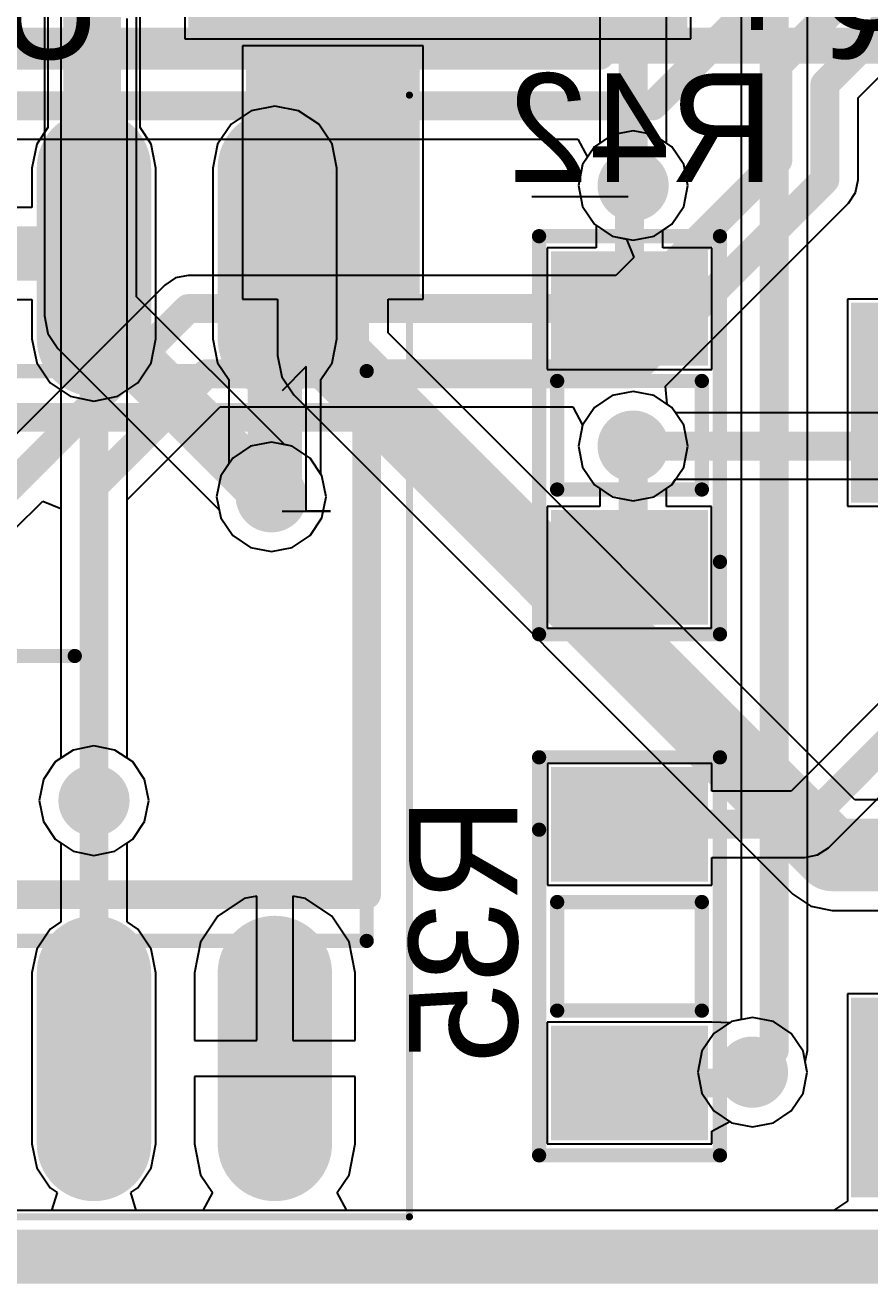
# Model space of a CAD drawing. Header units: millimetres. Extents: x 3.6 to 6.79, y 1.07 to 2.73.
# Drawn here: x 6.0869 to 6.3204, y 1.0655 to 1.4133 of the extents above; entities that cross this region are included whole.
import ezdxf

# ---------------------------------------------------------------- set-up
doc = ezdxf.new("R2010")
doc.units = ezdxf.units.MM
doc.header["$MEASUREMENT"] = 0
for name, color, linetype in [('BottomLayer', 5, 'Continuous'), ('BottomOverlay', 54, 'Continuous'), ('BottomPaste', 16, 'Continuous'), ('BottomSolder', 6, 'Continuous'), ('KeepOutLayer', 6, 'Continuous'), ('Mechanical13', 56, 'Continuous'), ('Mechanical15', 56, 'Continuous'), ('MidLayer1', 16, 'Continuous'), ('MidLayer2', 76, 'Continuous'), ('MultiLayer', 9, 'Continuous'), ('PadHoleLayer', 156, 'Continuous'), ('TopLayer', 1, 'Continuous'), ('TopOverlay', 2, 'Continuous'), ('TopPaste', 8, 'Continuous'), ('TopSolder', 216, 'Continuous'), ('ViaHoleLayer', 16, 'Continuous')]:
    doc.layers.add(name, color=color, linetype=linetype)

# ---------------------------------------------------------------- blocks, each defined once
blk = doc.blocks.new('SO8_B_13')
at = {"layer": 'BottomLayer', "const_width": 0.02362}
for points in [[(-0.0876, 0.075), (-0.13484, 0.075)], [(0.13484, 0.075), (0.0876, 0.075)], [(-0.0876, 0.025), (-0.13484, 0.025)], [(0.13484, 0.025), (0.0876, 0.025)], [(-0.0876, -0.025), (-0.13484, -0.025)], [(0.13484, -0.025), (0.0876, -0.025)], [(-0.0876, -0.075), (-0.13484, -0.075)], [(0.13484, -0.075), (0.0876, -0.075)]]:
    blk.add_lwpolyline(points, dxfattribs=at)
at = {"layer": 'BottomLayer', "const_width": 0.01181}
for points in [[(-0.14075, 0.075, 1), (-0.12894, 0.075, 1)], [(-0.0935, 0.075, 1), (-0.08169, 0.075, 1)], [(0.08169, 0.075, 1), (0.0935, 0.075, 1)], [(0.12894, 0.075, 1), (0.14075, 0.075, 1)], [(-0.14075, 0.025, 1), (-0.12894, 0.025, 1)], [(-0.0935, 0.025, 1), (-0.08169, 0.025, 1)], [(0.08169, 0.025, 1), (0.0935, 0.025, 1)], [(0.12894, 0.025, 1), (0.14075, 0.025, 1)], [(-0.14075, -0.025, 1), (-0.12894, -0.025, 1)], [(-0.0935, -0.025, 1), (-0.08169, -0.025, 1)], [(0.08169, -0.025, 1), (0.0935, -0.025, 1)], [(0.12894, -0.025, 1), (0.14075, -0.025, 1)], [(-0.14075, -0.075, 1), (-0.12894, -0.075, 1)], [(-0.0935, -0.075, 1), (-0.08169, -0.075, 1)], [(0.08169, -0.075, 1), (0.0935, -0.075, 1)], [(0.12894, -0.075, 1), (0.14075, -0.075, 1)]]:
    blk.add_lwpolyline(points, format="xyb", close=True, dxfattribs=at)
at = {"layer": 'BottomOverlay', "const_width": 0.00787}
for points in [[(-0.06594, -0.10039), (-0.06594, 0.10039)], [(0.06594, 0.10039), (-0.06594, 0.10039)], [(0.06594, -0.10039), (0.06594, 0.10039)], [(0.06594, -0.10039), (-0.06594, -0.10039)]]:
    blk.add_lwpolyline(points, dxfattribs=at)
at = {"layer": 'BottomOverlay'}
for points, const_width in [([(-0.06791, 0.10039, 1), (-0.06398, 0.10039, 1)], 0.00394), ([(-0.06791, 0.10039, 1), (-0.06398, 0.10039, 1)], 0.00394), ([(0.06398, 0.10039, 1), (0.06791, 0.10039, 1)], 0.00394), ([(0.06398, 0.10039, 1), (0.06791, 0.10039, 1)], 0.00394), ([(-0.01476, -0.06102, 1), (-0.03839, -0.06102, 1)], 0.02362), ([(-0.04429, -0.06102, 1), (-0.03248, -0.06102, 1)], 0.01181), ([(-0.02067, -0.06102, 1), (-0.00886, -0.06102, 1)], 0.01181), ([(-0.06791, -0.10039, 1), (-0.06398, -0.10039, 1)], 0.00394), ([(-0.06791, -0.10039, 1), (-0.06398, -0.10039, 1)], 0.00394), ([(0.06398, -0.10039, 1), (0.06791, -0.10039, 1)], 0.00394), ([(0.06398, -0.10039, 1), (0.06791, -0.10039, 1)], 0.00394), ([(-0.1063, -0.1124, 1), (-0.11614, -0.1124, 1)], 0.00984), ([(-0.1186, -0.1124, 1), (-0.11368, -0.1124, 1)], 0.00492), ([(-0.10876, -0.1124, 1), (-0.10384, -0.1124, 1)], 0.00492)]:
    blk.add_lwpolyline(points, format="xyb", close=True, dxfattribs=dict(at, const_width=const_width))
at = {"layer": 'BottomPaste', "const_width": 0.02362}
for points in [[(-0.0876, 0.075), (-0.13484, 0.075)], [(0.13484, 0.075), (0.0876, 0.075)], [(-0.0876, 0.025), (-0.13484, 0.025)], [(0.13484, 0.025), (0.0876, 0.025)], [(-0.0876, -0.025), (-0.13484, -0.025)], [(0.13484, -0.025), (0.0876, -0.025)], [(-0.0876, -0.075), (-0.13484, -0.075)], [(0.13484, -0.075), (0.0876, -0.075)]]:
    blk.add_lwpolyline(points, dxfattribs=at)
at = {"layer": 'BottomPaste', "const_width": 0.01181}
for points in [[(-0.14075, 0.075, 1), (-0.12894, 0.075, 1)], [(-0.0935, 0.075, 1), (-0.08169, 0.075, 1)], [(0.08169, 0.075, 1), (0.0935, 0.075, 1)], [(0.12894, 0.075, 1), (0.14075, 0.075, 1)], [(-0.14075, 0.025, 1), (-0.12894, 0.025, 1)], [(-0.0935, 0.025, 1), (-0.08169, 0.025, 1)], [(0.08169, 0.025, 1), (0.0935, 0.025, 1)], [(0.12894, 0.025, 1), (0.14075, 0.025, 1)], [(-0.14075, -0.025, 1), (-0.12894, -0.025, 1)], [(-0.0935, -0.025, 1), (-0.08169, -0.025, 1)], [(0.08169, -0.025, 1), (0.0935, -0.025, 1)], [(0.12894, -0.025, 1), (0.14075, -0.025, 1)], [(-0.14075, -0.075, 1), (-0.12894, -0.075, 1)], [(-0.0935, -0.075, 1), (-0.08169, -0.075, 1)], [(0.08169, -0.075, 1), (0.0935, -0.075, 1)], [(0.12894, -0.075, 1), (0.14075, -0.075, 1)]]:
    blk.add_lwpolyline(points, format="xyb", close=True, dxfattribs=at)
at = {"layer": 'BottomSolder', "const_width": 0.03162}
for points in [[(-0.0876, 0.075), (-0.13484, 0.075)], [(0.13484, 0.075), (0.0876, 0.075)], [(-0.0876, 0.025), (-0.13484, 0.025)], [(0.13484, 0.025), (0.0876, 0.025)], [(-0.0876, -0.025), (-0.13484, -0.025)], [(0.13484, -0.025), (0.0876, -0.025)], [(-0.0876, -0.075), (-0.13484, -0.075)], [(0.13484, -0.075), (0.0876, -0.075)]]:
    blk.add_lwpolyline(points, dxfattribs=at)
at = {"layer": 'BottomSolder', "const_width": 0.01581}
for points in [[(-0.14275, 0.075, 1), (-0.12694, 0.075, 1)], [(-0.0955, 0.075, 1), (-0.07969, 0.075, 1)], [(0.07969, 0.075, 1), (0.0955, 0.075, 1)], [(0.12694, 0.075, 1), (0.14275, 0.075, 1)], [(-0.14275, 0.025, 1), (-0.12694, 0.025, 1)], [(-0.0955, 0.025, 1), (-0.07969, 0.025, 1)], [(0.07969, 0.025, 1), (0.0955, 0.025, 1)], [(0.12694, 0.025, 1), (0.14275, 0.025, 1)], [(-0.14275, -0.025, 1), (-0.12694, -0.025, 1)], [(-0.0955, -0.025, 1), (-0.07969, -0.025, 1)], [(0.07969, -0.025, 1), (0.0955, -0.025, 1)], [(0.12694, -0.025, 1), (0.14275, -0.025, 1)], [(-0.14275, -0.075, 1), (-0.12694, -0.075, 1)], [(-0.0955, -0.075, 1), (-0.07969, -0.075, 1)], [(0.07969, -0.075, 1), (0.0955, -0.075, 1)], [(0.12694, -0.075, 1), (0.14275, -0.075, 1)]]:
    blk.add_lwpolyline(points, format="xyb", close=True, dxfattribs=at)
at = {"layer": 'Mechanical13', "const_width": 0.00394}
for points in [[(-0.07874, -0.10039), (-0.07874, 0.10039)], [(0.07874, 0.10039), (-0.07874, 0.10039)], [(0.07874, -0.10039), (0.07874, 0.10039)], [(0.07874, -0.10039), (-0.07874, -0.10039)]]:
    blk.add_lwpolyline(points, dxfattribs=at)
at = {"layer": 'Mechanical13'}
for points, const_width in [([(-0.07972, 0.10039, 1), (-0.07776, 0.10039, 1)], 0.00197), ([(-0.07972, 0.10039, 1), (-0.07776, 0.10039, 1)], 0.00197), ([(0.07776, 0.10039, 1), (0.07972, 0.10039, 1)], 0.00197), ([(0.07776, 0.10039, 1), (0.07972, 0.10039, 1)], 0.00197), ([(-0.02362, -0.06496, 1), (-0.06299, -0.06496, 1)], 0.00394), ([(-0.06398, -0.06496, 1), (-0.06201, -0.06496, 1)], 0.00197), ([(-0.02461, -0.06496, 1), (-0.02264, -0.06496, 1)], 0.00197), ([(-0.07972, -0.10039, 1), (-0.07776, -0.10039, 1)], 0.00197), ([(-0.07972, -0.10039, 1), (-0.07776, -0.10039, 1)], 0.00197), ([(0.07776, -0.10039, 1), (0.07972, -0.10039, 1)], 0.00197), ([(0.07776, -0.10039, 1), (0.07972, -0.10039, 1)], 0.00197)]:
    blk.add_lwpolyline(points, format="xyb", close=True, dxfattribs=dict(at, const_width=const_width))
at = {"layer": 'Mechanical15'}
for points, const_width in [([(-0.155, -0.1122), (-0.155, 0.1122)], 0.00197), ([(0.155, 0.1122), (-0.155, 0.1122)], 0.00197), ([(0.155, -0.1122), (0.155, 0.1122)], 0.00197), ([(0, -0.01969), (0, 0.01969)], 0.00394), ([(0.01969, 0), (-0.01969, 0)], 0.00394), ([(0.155, -0.1122), (-0.155, -0.1122)], 0.00197)]:
    blk.add_lwpolyline(points, dxfattribs=dict(at, const_width=const_width))
for points, const_width in [([(-0.15549, 0.1122, 1), (-0.15451, 0.1122, 1)], 0.000984), ([(-0.15549, 0.1122, 1), (-0.15451, 0.1122, 1)], 0.000984), ([(0.15451, 0.1122, 1), (0.15549, 0.1122, 1)], 0.000984), ([(0.15451, 0.1122, 1), (0.15549, 0.1122, 1)], 0.000984), ([(-0.00098, 0.01969, 1), (0.00098, 0.01969, 1)], 0.00197), ([(-0.02067, 0, 1), (-0.0187, 0, 1)], 0.00197), ([(0.0187, 0, 1), (0.02067, 0, 1)], 0.00197), ([(-0.00098, -0.01969, 1), (0.00098, -0.01969, 1)], 0.00197), ([(-0.15549, -0.1122, 1), (-0.15451, -0.1122, 1)], 0.000984), ([(-0.15549, -0.1122, 1), (-0.15451, -0.1122, 1)], 0.000984), ([(0.15451, -0.1122, 1), (0.15549, -0.1122, 1)], 0.000984), ([(0.15451, -0.1122, 1), (0.15549, -0.1122, 1)], 0.000984)]:
    blk.add_lwpolyline(points, format="xyb", close=True, dxfattribs=dict(at, const_width=const_width))
blk = doc.blocks.new('RES_SMD_0603_B_73')
at = {"layer": 'BottomLayer'}
for points in [[(-0.04681, -0.01772), (-0.02319, -0.01772), (-0.04681, 0.01772), (-0.02319, 0.01772)], [(0.02468, -0.01772), (0.0483, -0.01772), (0.02468, 0.01771), (0.0483, 0.01771)]]:
    blk.add_solid(points, dxfattribs=at)
at = {"layer": 'BottomOverlay', "const_width": 0.00394}
for points in [[(0.035, 0.025), (-0.055, 0.025)], [(-0.055, -0.025), (-0.055, 0.025)], [(0.055, 0.025), (0.035, 0.025)], [(0.055, -0.025), (0.055, 0.025)], [(0.015, 0.02), (-0.015, 0.02)], [(-0.015, -0.02), (-0.015, 0.02)], [(0.015, -0.02), (0.015, 0.02)], [(0.015, -0.02), (-0.015, -0.02)], [(0.055, -0.025), (-0.055, -0.025)]]:
    blk.add_lwpolyline(points, dxfattribs=at)
at = {"layer": 'BottomOverlay', "const_width": 0.00197}
for points in [[(-0.05599, 0.025, 1), (-0.05402, 0.025, 1)], [(-0.05599, 0.025, 1), (-0.05402, 0.025, 1)], [(0.03401, 0.025, 1), (0.03598, 0.025, 1)], [(0.03401, 0.025, 1), (0.03598, 0.025, 1)], [(0.05401, 0.025, 1), (0.05598, 0.025, 1)], [(0.05401, 0.025, 1), (0.05598, 0.025, 1)], [(-0.01599, 0.02, 1), (-0.01402, 0.02, 1)], [(-0.01599, 0.02, 1), (-0.01402, 0.02, 1)], [(0.01401, 0.02, 1), (0.01598, 0.02, 1)], [(0.01401, 0.02, 1), (0.01598, 0.02, 1)], [(-0.01599, -0.02, 1), (-0.01402, -0.02, 1)], [(-0.01599, -0.02, 1), (-0.01402, -0.02, 1)], [(0.01401, -0.02, 1), (0.01598, -0.02, 1)], [(0.01401, -0.02, 1), (0.01598, -0.02, 1)], [(-0.05599, -0.025, 1), (-0.05402, -0.025, 1)], [(-0.05599, -0.025, 1), (-0.05402, -0.025, 1)], [(0.05401, -0.025, 1), (0.05598, -0.025, 1)], [(0.05401, -0.025, 1), (0.05598, -0.025, 1)]]:
    blk.add_lwpolyline(points, format="xyb", close=True, dxfattribs=at)
at = {"layer": 'BottomPaste'}
for points in [[(-0.04681, -0.01772), (-0.02319, -0.01772), (-0.04681, 0.01772), (-0.02319, 0.01772)], [(0.02468, -0.01772), (0.0483, -0.01772), (0.02468, 0.01771), (0.0483, 0.01771)]]:
    blk.add_solid(points, dxfattribs=at)
at = {"layer": 'BottomSolder'}
for points in [[(-0.05081, -0.02172), (-0.01919, -0.02172), (-0.05081, 0.02172), (-0.01919, 0.02172)], [(0.02068, -0.02172), (0.0523, -0.02172), (0.02068, 0.02171), (0.0523, 0.02171)]]:
    blk.add_solid(points, dxfattribs=at)
blk = doc.blocks.new('RES_SMD_0603_B_74')
at = {"layer": 'BottomLayer'}
for points in [[(-0.04681, -0.01772), (-0.02319, -0.01772), (-0.04681, 0.01772), (-0.02319, 0.01772)], [(0.02468, -0.01772), (0.0483, -0.01772), (0.02468, 0.01771), (0.0483, 0.01771)]]:
    blk.add_solid(points, dxfattribs=at)
at = {"layer": 'BottomOverlay', "const_width": 0.00394}
for points in [[(-0.055, 0.025), (0.035, 0.025)], [(-0.055, 0.025), (-0.055, -0.025)], [(0.035, 0.025), (0.055, 0.025)], [(0.055, 0.025), (0.055, -0.025)], [(-0.015, 0.02), (0.015, 0.02)], [(-0.015, 0.02), (-0.015, -0.02)], [(0.015, 0.02), (0.015, -0.02)], [(-0.015, -0.02), (0.015, -0.02)], [(-0.055, -0.025), (0.055, -0.025)]]:
    blk.add_lwpolyline(points, dxfattribs=at)
at = {"layer": 'BottomOverlay', "const_width": 0.00197}
for points in [[(-0.05599, 0.025, 1), (-0.05402, 0.025, 1)], [(-0.05599, 0.025, 1), (-0.05402, 0.025, 1)], [(0.03401, 0.025, 1), (0.03598, 0.025, 1)], [(0.03401, 0.025, 1), (0.03598, 0.025, 1)], [(0.05401, 0.025, 1), (0.05598, 0.025, 1)], [(0.05401, 0.025, 1), (0.05598, 0.025, 1)], [(-0.01599, 0.02, 1), (-0.01402, 0.02, 1)], [(-0.01599, 0.02, 1), (-0.01402, 0.02, 1)], [(0.01401, 0.02, 1), (0.01598, 0.02, 1)], [(0.01401, 0.02, 1), (0.01598, 0.02, 1)], [(-0.01599, -0.02, 1), (-0.01402, -0.02, 1)], [(-0.01599, -0.02, 1), (-0.01402, -0.02, 1)], [(0.01401, -0.02, 1), (0.01598, -0.02, 1)], [(0.01401, -0.02, 1), (0.01598, -0.02, 1)], [(-0.05599, -0.025, 1), (-0.05402, -0.025, 1)], [(-0.05599, -0.025, 1), (-0.05402, -0.025, 1)], [(0.05401, -0.025, 1), (0.05598, -0.025, 1)], [(0.05401, -0.025, 1), (0.05598, -0.025, 1)]]:
    blk.add_lwpolyline(points, format="xyb", close=True, dxfattribs=at)
at = {"layer": 'BottomPaste'}
for points in [[(-0.04681, -0.01772), (-0.02319, -0.01772), (-0.04681, 0.01772), (-0.02319, 0.01772)], [(0.02468, -0.01772), (0.0483, -0.01772), (0.02468, 0.01771), (0.0483, 0.01771)]]:
    blk.add_solid(points, dxfattribs=at)
at = {"layer": 'BottomSolder'}
for points in [[(-0.05081, -0.02172), (-0.01919, -0.02172), (-0.05081, 0.02172), (-0.01919, 0.02172)], [(0.02068, -0.02172), (0.0523, -0.02172), (0.02068, 0.02171), (0.0523, 0.02171)]]:
    blk.add_solid(points, dxfattribs=at)
blk = doc.blocks.new('RES_SMD_2512_B_78')
at = {"layer": 'BottomLayer'}
for points in [[(-0.16141, 0.05996), (-0.16141, -0.06996), (-0.09054, 0.05996), (-0.09054, -0.06996)], [(0.09056, 0.05996), (0.09056, -0.06996), (0.16142, 0.05996), (0.16142, -0.06996)]]:
    blk.add_solid(points, dxfattribs=at)
at = {"layer": 'BottomOverlay', "const_width": 0.00394}
for points in [[(0.12599, 0.05799), (-0.12598, 0.05799)], [(-0.12598, -0.06799), (-0.12598, 0.05799)], [(0.12599, -0.06799), (0.12599, 0.05799)], [(0.12599, -0.06799), (-0.12598, -0.06799)]]:
    blk.add_lwpolyline(points, dxfattribs=at)
at = {"layer": 'BottomOverlay', "const_width": 0.00197}
for points in [[(-0.12696, 0.05799, 1), (-0.12499, 0.05799, 1)], [(-0.12696, 0.05799, 1), (-0.12499, 0.05799, 1)], [(0.12501, 0.05799, 1), (0.12698, 0.05799, 1)], [(0.12501, 0.05799, 1), (0.12698, 0.05799, 1)], [(-0.12696, -0.06799, 1), (-0.12499, -0.06799, 1)], [(-0.12696, -0.06799, 1), (-0.12499, -0.06799, 1)], [(0.12501, -0.06799, 1), (0.12698, -0.06799, 1)], [(0.12501, -0.06799, 1), (0.12698, -0.06799, 1)]]:
    blk.add_lwpolyline(points, format="xyb", close=True, dxfattribs=at)
at = {"layer": 'BottomPaste'}
for points in [[(-0.16141, 0.05996), (-0.16141, -0.06996), (-0.09054, 0.05996), (-0.09054, -0.06996)], [(0.09056, 0.05996), (0.09056, -0.06996), (0.16142, 0.05996), (0.16142, -0.06996)]]:
    blk.add_solid(points, dxfattribs=at)
at = {"layer": 'BottomSolder'}
for points in [[(-0.16541, 0.06396), (-0.16541, -0.07396), (-0.08654, 0.06396), (-0.08654, -0.07396)], [(0.08656, 0.06396), (0.08656, -0.07396), (0.16542, 0.06396), (0.16542, -0.07396)]]:
    blk.add_solid(points, dxfattribs=at)
blk = doc.blocks.new('PCBC_________1_137')
at = {"layer": 'PadHoleLayer'}
blk.add_lwpolyline([(0, 0), (0, 0, -1), (0, 0), (0, 0, -1)], format="xyb", close=True, dxfattribs=at)
at = {"layer": 'TopLayer'}
blk.add_solid([(-0.02, -0.03), (0.02, -0.03), (-0.02, 0.03), (0.02, 0.03)], dxfattribs=at)
at = {"layer": 'TopPaste'}
blk.add_solid([(-0.02, -0.03), (0.02, -0.03), (-0.02, 0.03), (0.02, 0.03)], dxfattribs=at)
at = {"layer": 'TopSolder'}
blk.add_solid([(-0.024, -0.034), (0.024, -0.034), (-0.024, 0.034), (0.024, 0.034)], dxfattribs=at)
blk = doc.blocks.new('SOT23B_B_162')
at = {"layer": 'BottomLayer'}
for points in [[(-0.05413, 0.02559), (-0.02067, 0.02559), (-0.05413, 0.07283), (-0.02067, 0.07283)], [(0.02027, 0.02538), (0.05373, 0.02538), (0.02027, 0.07262), (0.05373, 0.07262)], [(-0.01673, -0.07283), (0.01673, -0.07283), (-0.01673, -0.02559), (0.01673, -0.02559)]]:
    blk.add_solid(points, dxfattribs=at)
at = {"layer": 'BottomOverlay'}
for points, const_width in [([(0.04, 0.01, 1), (0.03016, 0.01, 1)], 0.00984), ([(0.0277, 0.01, 1), (0.03262, 0.01, 1)], 0.00492), ([(0.03754, 0.01, 1), (0.04246, 0.01, 1)], 0.00492)]:
    blk.add_lwpolyline(points, format="xyb", close=True, dxfattribs=dict(at, const_width=const_width))
at = {"layer": 'BottomPaste'}
for points in [[(-0.05413, 0.02559), (-0.02067, 0.02559), (-0.05413, 0.07283), (-0.02067, 0.07283)], [(0.02027, 0.02538), (0.05373, 0.02538), (0.02027, 0.07262), (0.05373, 0.07262)], [(-0.01673, -0.07283), (0.01673, -0.07283), (-0.01673, -0.02559), (0.01673, -0.02559)]]:
    blk.add_solid(points, dxfattribs=at)
at = {"layer": 'BottomSolder'}
for points in [[(-0.05813, 0.02159), (-0.01667, 0.02159), (-0.05813, 0.07684), (-0.01667, 0.07684)], [(0.01627, 0.02138), (0.05773, 0.02138), (0.01627, 0.07662), (0.05773, 0.07662)], [(-0.02073, -0.07684), (0.02073, -0.07684), (-0.02073, -0.02159), (0.02073, -0.02159)]]:
    blk.add_solid(points, dxfattribs=at)
blk = doc.blocks.new('SOT23B_B_163')
at = {"layer": 'BottomLayer'}
for points in [[(-0.05413, 0.02559), (-0.02067, 0.02559), (-0.05413, 0.07283), (-0.02067, 0.07283)], [(0.02027, 0.02538), (0.05373, 0.02538), (0.02027, 0.07262), (0.05373, 0.07262)], [(-0.01673, -0.07283), (0.01673, -0.07283), (-0.01673, -0.02559), (0.01673, -0.02559)]]:
    blk.add_solid(points, dxfattribs=at)
at = {"layer": 'BottomOverlay'}
for points, const_width in [([(0.04, 0.01, 1), (0.03016, 0.01, 1)], 0.00984), ([(0.0277, 0.01, 1), (0.03262, 0.01, 1)], 0.00492), ([(0.03754, 0.01, 1), (0.04246, 0.01, 1)], 0.00492)]:
    blk.add_lwpolyline(points, format="xyb", close=True, dxfattribs=dict(at, const_width=const_width))
at = {"layer": 'BottomPaste'}
for points in [[(-0.05413, 0.02559), (-0.02067, 0.02559), (-0.05413, 0.07283), (-0.02067, 0.07283)], [(0.02027, 0.02538), (0.05373, 0.02538), (0.02027, 0.07262), (0.05373, 0.07262)], [(-0.01673, -0.07283), (0.01673, -0.07283), (-0.01673, -0.02559), (0.01673, -0.02559)]]:
    blk.add_solid(points, dxfattribs=at)
at = {"layer": 'BottomSolder'}
for points in [[(-0.05813, 0.02159), (-0.01667, 0.02159), (-0.05813, 0.07684), (-0.01667, 0.07684)], [(0.01627, 0.02138), (0.05773, 0.02138), (0.01627, 0.07662), (0.05773, 0.07662)], [(-0.02073, -0.07684), (0.02073, -0.07684), (-0.02073, -0.02159), (0.02073, -0.02159)]]:
    blk.add_solid(points, dxfattribs=at)

msp = doc.modelspace()

# ---------------------------------------------------------------- linework, layer by layer
at = {"layer": 'BottomLayer'}
for p, q in [((6.27096, 1.40958), (6.27096, 1.48153)), ((6.13104, 1.42648), (6.13104, 1.40958)), ((6.09322, 1.42596), (6.09322, 1.38503)), ((6.11871, 1.38503), (6.11871, 1.42068)), ((6.13104, 1.40958), (6.27096, 1.40958)), ((6.1494, 1.38968), (6.14384, 1.38596)), ((6.15596, 1.39098), (6.1494, 1.38968)), ((6.16252, 1.38968), (6.15596, 1.39098)), ((6.16808, 1.38596), (6.16252, 1.38968)), ((6.09322, 1.38503), (6.09013, 1.3804)), ((6.1218, 1.3804), (6.11871, 1.38503)), ((6.14384, 1.38596), (6.14013, 1.3804)), ((6.1718, 1.3804), (6.16808, 1.38596)), ((6.24921, 1.38298), (6.2443, 1.3797)), ((6.255, 1.38413), (6.24921, 1.38298)), ((6.26079, 1.38298), (6.255, 1.38413)), ((6.2657, 1.3797), (6.26079, 1.38298)), ((6.09013, 1.3804), (6.08882, 1.37384)), ((6.1231, 1.37384), (6.1218, 1.3804)), ((6.14013, 1.3804), (6.13882, 1.37384)), ((6.1731, 1.37384), (6.1718, 1.3804)), ((6.2443, 1.3797), (6.24102, 1.37479)), ((6.26898, 1.37479), (6.2657, 1.3797)), ((6.24102, 1.37479), (6.23987, 1.369)), ((6.27013, 1.369), (6.26898, 1.37479)), ((6.08882, 1.37384), (6.08882, 1.36297)), ((6.1231, 1.3266), (6.1231, 1.37384)), ((6.13882, 1.37384), (6.13882, 1.3266)), ((6.1731, 1.3266), (6.1731, 1.37384)), ((6.23987, 1.369), (6.24102, 1.36321)), ((6.26898, 1.36321), (6.27013, 1.369)), ((6.08882, 1.36297), (6.0731, 1.36297)), ((6.24102, 1.36321), (6.2443, 1.3583)), ((6.2657, 1.3583), (6.26898, 1.36321)), ((6.2443, 1.3583), (6.24482, 1.35795)), ((6.24482, 1.35795), (6.24482, 1.35181)), ((6.26318, 1.35661), (6.2657, 1.3583)), ((6.26318, 1.35181), (6.26318, 1.35661)), ((6.24482, 1.35181), (6.23128, 1.35181)), ((6.23128, 1.35181), (6.23128, 1.31819)), ((6.27672, 1.35181), (6.26318, 1.35181)), ((6.27672, 1.31819), (6.27672, 1.35181)), ((6.0731, 1.33748), (6.08882, 1.33748)), ((6.08882, 1.33748), (6.08882, 1.3266)), ((6.35525, 1.33762), (6.31427, 1.33762)), ((6.31427, 1.33762), (6.31427, 1.28038)), ((6.08882, 1.3266), (6.09013, 1.32004)), ((6.1218, 1.32004), (6.1231, 1.3266)), ((6.13882, 1.3266), (6.14013, 1.32004)), ((6.1718, 1.32004), (6.1731, 1.3266)), ((6.09013, 1.32004), (6.09384, 1.31448)), ((6.11808, 1.31448), (6.1218, 1.32004)), ((6.14013, 1.32004), (6.14322, 1.31541)), ((6.16871, 1.31541), (6.1718, 1.32004)), ((6.14322, 1.31541), (6.14322, 1.29208)), ((6.16871, 1.2892), (6.16871, 1.31541)), ((6.23128, 1.31819), (6.27672, 1.31819)), ((6.09384, 1.31448), (6.0994, 1.31076)), ((6.11252, 1.31076), (6.11808, 1.31448)), ((6.255, 1.31213), (6.24921, 1.31098)), ((6.26079, 1.31098), (6.255, 1.31213)), ((6.0994, 1.31076), (6.10596, 1.30946)), ((6.10596, 1.30946), (6.11252, 1.31076)), ((6.24921, 1.31098), (6.2443, 1.3077)), ((6.2657, 1.3077), (6.26079, 1.31098)), ((6.2443, 1.3077), (6.24102, 1.30279)), ((6.26898, 1.30279), (6.2657, 1.3077)), ((6.24102, 1.30279), (6.23987, 1.297)), ((6.27013, 1.297), (6.26898, 1.30279)), ((6.23987, 1.297), (6.24102, 1.29121)), ((6.26898, 1.29121), (6.27013, 1.297)), ((6.14322, 1.29208), (6.14102, 1.28879)), ((6.24102, 1.29121), (6.2443, 1.2863)), ((6.2657, 1.2863), (6.26898, 1.29121)), ((6.14102, 1.28879), (6.13987, 1.283)), ((6.16898, 1.28879), (6.16871, 1.2892)), ((6.17013, 1.283), (6.16898, 1.28879)), ((6.2443, 1.2863), (6.24582, 1.28528)), ((6.24582, 1.28528), (6.24582, 1.28032)), ((6.26418, 1.28528), (6.2657, 1.2863)), ((6.26418, 1.28032), (6.26418, 1.28528)), ((6.13987, 1.283), (6.14102, 1.27721)), ((6.16898, 1.27721), (6.17013, 1.283)), ((6.24582, 1.28032), (6.23128, 1.28032)), ((6.23128, 1.28032), (6.23128, 1.2467)), ((6.27671, 1.28032), (6.26418, 1.28032)), ((6.27671, 1.2467), (6.27671, 1.28032)), ((6.31427, 1.28038), (6.32682, 1.28038)), ((6.14102, 1.27721), (6.1443, 1.2723)), ((6.1657, 1.2723), (6.16898, 1.27721)), ((6.1443, 1.2723), (6.14921, 1.26902)), ((6.16079, 1.26902), (6.1657, 1.2723)), ((6.14921, 1.26902), (6.155, 1.26787)), ((6.155, 1.26787), (6.16079, 1.26902)), ((6.23128, 1.2467), (6.27671, 1.2467)), ((6.32682, 1.2298), (6.29869, 1.20166)), ((6.30898, 1.186), (6.34249, 1.21951)), ((6.10596, 1.21417), (6.10017, 1.21302)), ((6.11175, 1.21302), (6.10596, 1.21417)), ((6.10017, 1.21302), (6.09526, 1.20974)), ((6.11666, 1.20974), (6.11175, 1.21302)), ((6.09526, 1.20974), (6.09198, 1.20483)), ((6.11994, 1.20483), (6.11666, 1.20974)), ((6.27672, 1.2093), (6.23129, 1.2093)), ((6.23129, 1.2093), (6.23129, 1.17568)), ((6.27672, 1.20166), (6.27672, 1.2093)), ((6.09198, 1.20483), (6.09083, 1.19904)), ((6.12109, 1.19904), (6.11994, 1.20483)), ((6.29869, 1.20166), (6.27672, 1.20166)), ((6.09083, 1.19904), (6.09198, 1.19325)), ((6.11994, 1.19325), (6.12109, 1.19904)), ((6.09198, 1.19325), (6.09526, 1.18834)), ((6.11666, 1.18834), (6.11994, 1.19325)), ((6.09526, 1.18834), (6.09678, 1.18732)), ((6.09678, 1.18732), (6.09678, 1.16549)), ((6.11514, 1.18732), (6.11666, 1.18834)), ((6.11514, 1.16549), (6.11514, 1.18732)), ((6.27672, 1.17568), (6.27672, 1.18331)), ((6.27672, 1.18331), (6.30249, 1.18331)), ((6.30249, 1.18331), (6.306, 1.18401)), ((6.306, 1.18401), (6.30898, 1.186)), ((6.23129, 1.17568), (6.27672, 1.17568)), ((6.15096, 1.17265), (6.14745, 1.17195)), ((6.15096, 1.13278), (6.15096, 1.17265)), ((6.16447, 1.17195), (6.16096, 1.17265)), ((6.16096, 1.17265), (6.16096, 1.13278)), ((6.14745, 1.17195), (6.14024, 1.16713)), ((6.17169, 1.16713), (6.16447, 1.17195)), ((6.09678, 1.16549), (6.09384, 1.16352)), ((6.11808, 1.16352), (6.11514, 1.16549)), ((6.14024, 1.16713), (6.13542, 1.15991)), ((6.17651, 1.15991), (6.17169, 1.16713)), ((6.09384, 1.16352), (6.09013, 1.15796)), ((6.1218, 1.15796), (6.11808, 1.16352)), ((6.13542, 1.15991), (6.13372, 1.1514)), ((6.1782, 1.1514), (6.17651, 1.15991)), ((6.09013, 1.15796), (6.08882, 1.1514)), ((6.1231, 1.1514), (6.1218, 1.15796)), ((6.08882, 1.1514), (6.08882, 1.10416)), ((6.1231, 1.10416), (6.1231, 1.1514)), ((6.13372, 1.1514), (6.13372, 1.13278)), ((6.1782, 1.13278), (6.1782, 1.1514)), ((6.32682, 1.14562), (6.31427, 1.14562)), ((6.31427, 1.14562), (6.31427, 1.09075)), ((6.27672, 1.13781), (6.23128, 1.13781)), ((6.23128, 1.13781), (6.23128, 1.10419)), ((6.28172, 1.13765), (6.27672, 1.13781)), ((6.27672, 1.13781), (6.27672, 1.13781)), ((6.27672, 1.13781), (6.27672, 1.13781)), ((6.28221, 1.13798), (6.28172, 1.13765)), ((6.288, 1.13913), (6.28221, 1.13798)), ((6.29379, 1.13798), (6.288, 1.13913)), ((6.2987, 1.1347), (6.29379, 1.13798)), ((6.30198, 1.12979), (6.2987, 1.1347)), ((6.13372, 1.13278), (6.15096, 1.13278)), ((6.16096, 1.13278), (6.1782, 1.13278)), ((6.30313, 1.124), (6.30198, 1.12979)), ((6.30198, 1.11821), (6.30313, 1.124)), ((6.15596, 1.12278), (6.13372, 1.12278)), ((6.13372, 1.12278), (6.13372, 1.10416)), ((6.1782, 1.12278), (6.15596, 1.12278)), ((6.1782, 1.10416), (6.1782, 1.12278)), ((6.2987, 1.1133), (6.30198, 1.11821)), ((6.29379, 1.11002), (6.2987, 1.1133)), ((6.27672, 1.10769), (6.28172, 1.11035)), ((6.28172, 1.11035), (6.28221, 1.11002)), ((6.28221, 1.11002), (6.288, 1.10887)), ((6.288, 1.10887), (6.29379, 1.11002)), ((6.27672, 1.10419), (6.27672, 1.10769)), ((6.08882, 1.10416), (6.09013, 1.0976)), ((6.1218, 1.0976), (6.1231, 1.10416)), ((6.13372, 1.10416), (6.13542, 1.09565)), ((6.17651, 1.09565), (6.1782, 1.10416)), ((6.23128, 1.10419), (6.27672, 1.10419)), ((6.09013, 1.0976), (6.09384, 1.09204)), ((6.11808, 1.09204), (6.1218, 1.0976)), ((6.13542, 1.09565), (6.13869, 1.09074)), ((6.17323, 1.09074), (6.17651, 1.09565)), ((6.09384, 1.09204), (6.09578, 1.09074)), ((6.09578, 1.09074), (6.09426, 1.08574)), ((6.11615, 1.09074), (6.11808, 1.09204)), ((6.11766, 1.08574), (6.11615, 1.09074)), ((6.13869, 1.09074), (6.13602, 1.08574)), ((6.1759, 1.08574), (6.17323, 1.09074)), ((6.31427, 1.09075), (6.31427, 1.08838)), ((6.09426, 1.08574), (6.06766, 1.08574)), ((6.13602, 1.08574), (6.11766, 1.08574)), ((6.31036, 1.08574), (6.1759, 1.08574)), ((6.31427, 1.08838), (6.31036, 1.08574))]:
    msp.add_line(p, q, dxfattribs=at)
for points, const_width in [([(6.10596, 1.35022), (6.10596, 1.42596)], 0.015), ([(6.254, 1.368), (6.255, 1.369)], 0.008), ([(6.254, 1.335), (6.254, 1.368)], 0.008), ([(6.05596, 1.35022), (6.10596, 1.35022)], 0.015), ([(6.15596, 1.28396), (6.15596, 1.35022)], 0.015), ([(6.255, 1.26452), (6.255, 1.297)], 0.008), ([(6.155, 1.283), (6.15596, 1.28396)], 0.015), ([(6.254, 1.26351), (6.255, 1.26452)], 0.008), ([(6.30249, 1.19249), (6.336, 1.226)], 0.008), ([(6.10596, 1.12778), (6.10596, 1.19904)], 0.008), ([(6.254, 1.19249), (6.30249, 1.19249)], 0.008), ([(6.285, 1.121), (6.288, 1.124)], 0.008), ([(6.254, 1.121), (6.285, 1.121)], 0.008)]:
    msp.add_lwpolyline(points, dxfattribs=dict(at, const_width=const_width))
for points, const_width in [([(6.25008, 1.369, 1), (6.25992, 1.369, 1)], 0.00984), ([(6.252, 1.368, 1), (6.256, 1.368, 1)], 0.004), ([(6.252, 1.368, 1), (6.256, 1.368, 1)], 0.004), ([(6.253, 1.369, 1), (6.257, 1.369, 1)], 0.004), ([(6.10221, 1.35022, 1), (6.10971, 1.35022, 1)], 0.0075), ([(6.10221, 1.35022, 1), (6.10971, 1.35022, 1)], 0.0075), ([(6.15221, 1.35022, 1), (6.15971, 1.35022, 1)], 0.0075), ([(6.252, 1.335, 1), (6.256, 1.335, 1)], 0.004), ([(6.25008, 1.297, 1), (6.25992, 1.297, 1)], 0.00984), ([(6.253, 1.297, 1), (6.257, 1.297, 1)], 0.004), ([(6.15008, 1.283, 1), (6.15992, 1.283, 1)], 0.00984), ([(6.15125, 1.283, 1), (6.15875, 1.283, 1)], 0.0075), ([(6.15221, 1.28396, 1), (6.15971, 1.28396, 1)], 0.0075), ([(6.15221, 1.28396, 1), (6.15971, 1.28396, 1)], 0.0075), ([(6.252, 1.26351, 1), (6.256, 1.26351, 1)], 0.004), ([(6.253, 1.26452, 1), (6.257, 1.26452, 1)], 0.004), ([(6.253, 1.26452, 1), (6.257, 1.26452, 1)], 0.004), ([(6.10104, 1.19904, 1), (6.11088, 1.19904, 1)], 0.00984), ([(6.10396, 1.19904, 1), (6.10796, 1.19904, 1)], 0.004), ([(6.252, 1.19249, 1), (6.256, 1.19249, 1)], 0.004), ([(6.30049, 1.19249, 1), (6.30449, 1.19249, 1)], 0.004), ([(6.30049, 1.19249, 1), (6.30449, 1.19249, 1)], 0.004), ([(6.10396, 1.12778, 1), (6.10796, 1.12778, 1)], 0.004), ([(6.28308, 1.124, 1), (6.29292, 1.124, 1)], 0.00984), ([(6.286, 1.124, 1), (6.29, 1.124, 1)], 0.004), ([(6.252, 1.121, 1), (6.256, 1.121, 1)], 0.004), ([(6.283, 1.121, 1), (6.287, 1.121, 1)], 0.004), ([(6.283, 1.121, 1), (6.287, 1.121, 1)], 0.004)]:
    msp.add_lwpolyline(points, format="xyb", close=True, dxfattribs=dict(at, const_width=const_width))
at = {"layer": 'KeepOutLayer', "const_width": 0.015}
msp.add_lwpolyline([(3.622, 1.073), (6.77161, 1.073)], dxfattribs=at)
at = {"layer": 'MidLayer1'}
for p, q in [((6.26418, 1.38072), (6.26418, 1.555)), ((6.24582, 1.54648), (6.24582, 1.38072)), ((6.28482, 1.50928), (6.28482, 1.1385)), ((6.30318, 1.13), (6.30318, 1.50928)), ((6.09678, 1.41896), (6.09678, 1.21076)), ((6.11514, 1.21076), (6.11514, 1.41516)), ((6.2443, 1.3797), (6.24102, 1.37479)), ((6.24582, 1.38072), (6.2443, 1.3797)), ((6.2657, 1.3797), (6.26418, 1.38072)), ((6.26898, 1.37479), (6.2657, 1.3797)), ((6.24102, 1.37479), (6.23987, 1.369)), ((6.27013, 1.369), (6.26898, 1.37479)), ((6.23987, 1.369), (6.24102, 1.36321)), ((6.26898, 1.36321), (6.27013, 1.369)), ((6.24102, 1.36321), (6.2443, 1.3583)), ((6.2657, 1.3583), (6.26898, 1.36321)), ((6.2443, 1.3583), (6.24921, 1.35502)), ((6.26079, 1.35502), (6.2657, 1.3583)), ((6.24921, 1.35502), (6.255, 1.35387)), ((6.255, 1.35387), (6.26079, 1.35502)), ((6.255, 1.31213), (6.24921, 1.31098)), ((6.26079, 1.31098), (6.255, 1.31213)), ((6.24921, 1.31098), (6.2443, 1.3077)), ((6.2657, 1.3077), (6.26079, 1.31098)), ((6.2443, 1.3077), (6.24102, 1.30279)), ((6.26898, 1.30279), (6.2657, 1.3077)), ((6.24102, 1.30279), (6.23987, 1.297)), ((6.27013, 1.297), (6.26898, 1.30279)), ((6.155, 1.29813), (6.14921, 1.29698)), ((6.16079, 1.29698), (6.155, 1.29813)), ((6.14921, 1.29698), (6.1443, 1.2937)), ((6.1657, 1.2937), (6.16079, 1.29698)), ((6.23987, 1.297), (6.24102, 1.29121)), ((6.26898, 1.29121), (6.27013, 1.297)), ((6.1443, 1.2937), (6.14102, 1.28879)), ((6.16898, 1.28879), (6.1657, 1.2937)), ((6.24102, 1.29121), (6.2443, 1.2863)), ((6.2657, 1.2863), (6.26898, 1.29121)), ((6.14102, 1.28879), (6.13987, 1.283)), ((6.17013, 1.283), (6.16898, 1.28879)), ((6.2443, 1.2863), (6.24921, 1.28302)), ((6.26079, 1.28302), (6.2657, 1.2863)), ((6.13987, 1.283), (6.14102, 1.27721)), ((6.16898, 1.27721), (6.17013, 1.283)), ((6.24921, 1.28302), (6.255, 1.28187)), ((6.255, 1.28187), (6.26079, 1.28302)), ((6.14102, 1.27721), (6.1443, 1.2723)), ((6.1657, 1.2723), (6.16898, 1.27721)), ((6.1443, 1.2723), (6.14921, 1.26902)), ((6.16079, 1.26902), (6.1657, 1.2723)), ((6.14921, 1.26902), (6.155, 1.26787)), ((6.155, 1.26787), (6.16079, 1.26902)), ((6.09678, 1.21076), (6.09526, 1.20974)), ((6.11666, 1.20974), (6.11514, 1.21076)), ((6.09526, 1.20974), (6.09198, 1.20483)), ((6.11994, 1.20483), (6.11666, 1.20974)), ((6.09198, 1.20483), (6.09083, 1.19904)), ((6.12109, 1.19904), (6.11994, 1.20483)), ((6.09083, 1.19904), (6.09198, 1.19325)), ((6.11994, 1.19325), (6.12109, 1.19904)), ((6.09198, 1.19325), (6.09526, 1.18834)), ((6.11666, 1.18834), (6.11994, 1.19325)), ((6.09526, 1.18834), (6.10017, 1.18506)), ((6.11175, 1.18506), (6.11666, 1.18834)), ((6.10017, 1.18506), (6.10596, 1.18391)), ((6.10596, 1.18391), (6.11175, 1.18506)), ((6.28221, 1.13798), (6.2773, 1.1347)), ((6.28482, 1.1385), (6.28221, 1.13798)), ((6.2773, 1.1347), (6.27402, 1.12979)), ((6.27402, 1.12979), (6.27287, 1.124)), ((6.30256, 1.12689), (6.30318, 1.13)), ((6.27287, 1.124), (6.27402, 1.11821)), ((6.30198, 1.11821), (6.30313, 1.124)), ((6.30313, 1.124), (6.30256, 1.12689)), ((6.27402, 1.11821), (6.2773, 1.1133)), ((6.2987, 1.1133), (6.30198, 1.11821)), ((6.2773, 1.1133), (6.28221, 1.11002)), ((6.29379, 1.11002), (6.2987, 1.1133)), ((6.28221, 1.11002), (6.288, 1.10887)), ((6.288, 1.10887), (6.29379, 1.11002)), ((6.75886, 1.08574), (3.63474, 1.08574))]:
    msp.add_line(p, q, dxfattribs=at)
at = {"layer": 'MidLayer1', "const_width": 0.008}
for points in [[(6.255, 1.369), (6.255, 1.555)], [(6.294, 1.13), (6.294, 1.521)], [(6.10596, 1.19904), (6.10596, 1.41896)], [(6.254, 1.296), (6.255, 1.297)], [(6.288, 1.124), (6.294, 1.13)]]:
    msp.add_lwpolyline(points, dxfattribs=at)
at = {"layer": 'MidLayer1'}
for points, const_width in [([(6.25008, 1.369, 1), (6.25992, 1.369, 1)], 0.00984), ([(6.253, 1.369, 1), (6.257, 1.369, 1)], 0.004), ([(6.25008, 1.297, 1), (6.25992, 1.297, 1)], 0.00984), ([(6.253, 1.297, 1), (6.257, 1.297, 1)], 0.004), ([(6.252, 1.296, 1), (6.256, 1.296, 1)], 0.004), ([(6.15008, 1.283, 1), (6.15992, 1.283, 1)], 0.00984), ([(6.10104, 1.19904, 1), (6.11088, 1.19904, 1)], 0.00984), ([(6.10396, 1.19904, 1), (6.10796, 1.19904, 1)], 0.004), ([(6.292, 1.13, 1), (6.296, 1.13, 1)], 0.004), ([(6.292, 1.13, 1), (6.296, 1.13, 1)], 0.004), ([(6.28308, 1.124, 1), (6.29292, 1.124, 1)], 0.00984), ([(6.286, 1.124, 1), (6.29, 1.124, 1)], 0.004)]:
    msp.add_lwpolyline(points, format="xyb", close=True, dxfattribs=dict(at, const_width=const_width))
at = {"layer": 'MidLayer2'}
for p, q in [((6.31718, 1.3932), (6.5048, 1.58082)), ((6.31718, 1.37062), (6.31718, 1.3932)), ((6.0388, 1.38182), (6.2397, 1.38182)), ((6.2397, 1.38182), (6.24238, 1.37682)), ((6.24102, 1.37479), (6.23987, 1.369)), ((6.24238, 1.37682), (6.24102, 1.37479)), ((6.31648, 1.3671), (6.31718, 1.37062)), ((6.23987, 1.369), (6.24102, 1.36321)), ((6.31449, 1.36413), (6.31648, 1.3671)), ((6.26391, 1.31355), (6.31449, 1.36413)), ((6.24102, 1.36321), (6.2443, 1.3583)), ((6.2443, 1.3583), (6.24921, 1.35502)), ((6.24921, 1.35502), (6.25318, 1.35423)), ((6.25318, 1.35423), (6.25514, 1.34941)), ((6.25515, 1.34913), (6.2502, 1.34418)), ((6.25514, 1.34941), (6.25515, 1.34913)), ((6.12849, 1.34348), (6.12551, 1.34149)), ((6.132, 1.34418), (6.12849, 1.34348)), ((6.2502, 1.34418), (6.132, 1.34418)), ((6.12551, 1.34149), (6.0723, 1.28828)), ((6.2644, 1.30857), (6.26391, 1.31355)), ((6.11514, 1.28216), (6.1408, 1.30782)), ((6.1408, 1.30782), (6.23837, 1.30782)), ((6.23837, 1.30782), (6.24104, 1.30282)), ((6.2657, 1.3077), (6.2644, 1.30857)), ((6.26898, 1.30279), (6.2657, 1.3077)), ((6.24102, 1.30279), (6.23987, 1.297)), ((6.24104, 1.30282), (6.24102, 1.30279)), ((6.27013, 1.297), (6.26898, 1.30279)), ((6.155, 1.29813), (6.14921, 1.29698)), ((6.16079, 1.29698), (6.155, 1.29813)), ((6.14921, 1.29698), (6.1443, 1.2937)), ((6.1657, 1.2937), (6.16079, 1.29698)), ((6.23987, 1.297), (6.24102, 1.29121)), ((6.26898, 1.29121), (6.27013, 1.297)), ((6.1443, 1.2937), (6.14102, 1.28879)), ((6.16898, 1.28879), (6.1657, 1.2937)), ((6.24102, 1.29121), (6.2443, 1.2863)), ((6.2657, 1.2863), (6.26898, 1.29121)), ((6.14102, 1.28879), (6.13987, 1.283)), ((6.17013, 1.283), (6.16898, 1.28879)), ((6.2443, 1.2863), (6.24921, 1.28302)), ((6.26079, 1.28302), (6.2657, 1.2863)), ((6.08402, 1.27404), (6.09178, 1.28181)), ((6.09178, 1.28181), (6.09678, 1.27974)), ((6.11514, 1.21076), (6.11514, 1.28216)), ((6.13987, 1.283), (6.14102, 1.27721)), ((6.16898, 1.27721), (6.17013, 1.283)), ((6.24921, 1.28302), (6.255, 1.28187)), ((6.255, 1.28187), (6.26079, 1.28302)), ((6.09678, 1.27974), (6.09678, 1.21076)), ((6.14102, 1.27721), (6.1443, 1.2723)), ((6.1657, 1.2723), (6.16898, 1.27721)), ((6.1443, 1.2723), (6.14921, 1.26902)), ((6.16079, 1.26902), (6.1657, 1.2723)), ((6.14921, 1.26902), (6.155, 1.26787)), ((6.155, 1.26787), (6.16079, 1.26902)), ((6.09678, 1.21076), (6.09526, 1.20974)), ((6.11666, 1.20974), (6.11514, 1.21076)), ((6.09526, 1.20974), (6.09198, 1.20483)), ((6.11994, 1.20483), (6.11666, 1.20974)), ((6.09198, 1.20483), (6.09083, 1.19904)), ((6.12109, 1.19904), (6.11994, 1.20483)), ((6.09083, 1.19904), (6.09198, 1.19325)), ((6.11994, 1.19325), (6.12109, 1.19904)), ((6.09198, 1.19325), (6.09526, 1.18834)), ((6.11666, 1.18834), (6.11994, 1.19325)), ((6.09526, 1.18834), (6.10017, 1.18506)), ((6.11175, 1.18506), (6.11666, 1.18834)), ((6.10017, 1.18506), (6.10596, 1.18391)), ((6.10596, 1.18391), (6.11175, 1.18506)), ((6.28221, 1.13798), (6.2773, 1.1347)), ((6.288, 1.13913), (6.28221, 1.13798)), ((6.29379, 1.13798), (6.288, 1.13913)), ((6.2987, 1.1347), (6.29379, 1.13798)), ((6.2773, 1.1347), (6.27402, 1.12979)), ((6.30198, 1.12979), (6.2987, 1.1347)), ((6.27402, 1.12979), (6.27287, 1.124)), ((6.30313, 1.124), (6.30198, 1.12979)), ((6.27287, 1.124), (6.27402, 1.11821)), ((6.30198, 1.11821), (6.30313, 1.124)), ((6.27402, 1.11821), (6.2773, 1.1133)), ((6.2987, 1.1133), (6.30198, 1.11821)), ((6.2773, 1.1133), (6.28221, 1.11002)), ((6.29379, 1.11002), (6.2987, 1.1133)), ((6.28221, 1.11002), (6.288, 1.10887)), ((6.288, 1.10887), (6.29379, 1.11002)), ((6.75886, 1.08574), (3.63474, 1.08574))]:
    msp.add_line(p, q, dxfattribs=at)
at = {"layer": 'MidLayer2', "const_width": 0.008}
for points in [[(6.26038, 1.391), (6.56738, 1.698)], [(6.295, 1.40238), (6.56162, 1.669)], [(6.308, 1.397), (6.501, 1.59)], [(6.24577, 1.405), (6.40869, 1.56792)], [(5.98, 1.405), (6.24577, 1.405)], [(6.295, 1.376), (6.295, 1.40238)], [(6.308, 1.37062), (6.308, 1.397)], [(6.035, 1.391), (6.26038, 1.391)], [(6.254, 1.335), (6.295, 1.376)], [(6.25438, 1.317), (6.308, 1.37062)], [(6.07484, 1.27784), (6.132, 1.335)], [(6.132, 1.335), (6.254, 1.335)], [(6.10596, 1.28596), (6.137, 1.317)], [(6.137, 1.317), (6.25438, 1.317)], [(6.10596, 1.19904), (6.10596, 1.28596)]]:
    msp.add_lwpolyline(points, dxfattribs=at)
at = {"layer": 'MidLayer2'}
for points, const_width in [([(6.24377, 1.405, 1), (6.24777, 1.405, 1)], 0.004), ([(6.24377, 1.405, 1), (6.24777, 1.405, 1)], 0.004), ([(6.293, 1.40238, 1), (6.297, 1.40238, 1)], 0.004), ([(6.293, 1.40238, 1), (6.297, 1.40238, 1)], 0.004), ([(6.306, 1.397, 1), (6.31, 1.397, 1)], 0.004), ([(6.306, 1.397, 1), (6.31, 1.397, 1)], 0.004), ([(6.25838, 1.391, 1), (6.26238, 1.391, 1)], 0.004), ([(6.25838, 1.391, 1), (6.26238, 1.391, 1)], 0.004), ([(6.25008, 1.369, 1), (6.25992, 1.369, 1)], 0.00984), ([(6.293, 1.376, 1), (6.297, 1.376, 1)], 0.004), ([(6.293, 1.376, 1), (6.297, 1.376, 1)], 0.004), ([(6.306, 1.37062, 1), (6.31, 1.37062, 1)], 0.004), ([(6.306, 1.37062, 1), (6.31, 1.37062, 1)], 0.004), ([(6.13, 1.335, 1), (6.134, 1.335, 1)], 0.004), ([(6.13, 1.335, 1), (6.134, 1.335, 1)], 0.004), ([(6.252, 1.335, 1), (6.256, 1.335, 1)], 0.004), ([(6.252, 1.335, 1), (6.256, 1.335, 1)], 0.004), ([(6.135, 1.317, 1), (6.139, 1.317, 1)], 0.004), ([(6.135, 1.317, 1), (6.139, 1.317, 1)], 0.004), ([(6.25238, 1.317, 1), (6.25638, 1.317, 1)], 0.004), ([(6.25238, 1.317, 1), (6.25638, 1.317, 1)], 0.004), ([(6.25008, 1.297, 1), (6.25992, 1.297, 1)], 0.00984), ([(6.15008, 1.283, 1), (6.15992, 1.283, 1)], 0.00984), ([(6.10396, 1.28596, 1), (6.10796, 1.28596, 1)], 0.004), ([(6.10396, 1.28596, 1), (6.10796, 1.28596, 1)], 0.004), ([(6.10104, 1.19904, 1), (6.11088, 1.19904, 1)], 0.00984), ([(6.10396, 1.19904, 1), (6.10796, 1.19904, 1)], 0.004), ([(6.28308, 1.124, 1), (6.29292, 1.124, 1)], 0.00984)]:
    msp.add_lwpolyline(points, format="xyb", close=True, dxfattribs=dict(at, const_width=const_width))
at = {"layer": 'MultiLayer', "const_width": 0.00984}
for points in [[(6.25008, 1.369, 1), (6.25992, 1.369, 1)], [(6.25008, 1.297, 1), (6.25992, 1.297, 1)], [(6.15008, 1.283, 1), (6.15992, 1.283, 1)], [(6.10104, 1.19904, 1), (6.11088, 1.19904, 1)], [(6.28308, 1.124, 1), (6.29292, 1.124, 1)]]:
    msp.add_lwpolyline(points, format="xyb", close=True, dxfattribs=at)
at = {"layer": 'TopLayer'}
for p, q in [((6.11774, 1.33828), (6.11774, 1.456)), ((6.09226, 1.45072), (6.09226, 1.333)), ((6.197, 1.40765), (6.147, 1.40765)), ((6.147, 1.40765), (6.147, 1.33765)), ((6.197, 1.33765), (6.197, 1.40765)), ((6.24921, 1.38298), (6.2443, 1.3797)), ((6.255, 1.38413), (6.24921, 1.38298)), ((6.26079, 1.38298), (6.255, 1.38413)), ((6.2657, 1.3797), (6.26079, 1.38298)), ((6.2443, 1.3797), (6.24102, 1.37479)), ((6.26898, 1.37479), (6.2657, 1.3797)), ((6.24102, 1.37479), (6.23987, 1.369)), ((6.27013, 1.369), (6.26898, 1.37479)), ((6.23987, 1.369), (6.24102, 1.36321)), ((6.26898, 1.36321), (6.27013, 1.369)), ((6.24102, 1.36321), (6.2443, 1.3583)), ((6.2657, 1.3583), (6.26898, 1.36321)), ((6.2443, 1.3583), (6.24921, 1.35502)), ((6.26079, 1.35502), (6.2657, 1.3583)), ((6.24921, 1.35502), (6.255, 1.35387)), ((6.255, 1.35387), (6.26079, 1.35502)), ((6.15861, 1.29742), (6.11774, 1.33828)), ((6.147, 1.33765), (6.15671, 1.33765)), ((6.15671, 1.33765), (6.15671, 1.322)), ((6.18729, 1.32833), (6.18729, 1.33765)), ((6.18729, 1.33765), (6.197, 1.33765)), ((6.09226, 1.333), (6.09323, 1.32812)), ((6.09323, 1.32812), (6.09599, 1.32399)), ((6.31633, 1.19929), (6.18729, 1.32833)), ((6.09599, 1.32399), (6.14058, 1.27939)), ((6.15671, 1.322), (6.15787, 1.31615)), ((6.15787, 1.31615), (6.16119, 1.31119)), ((6.255, 1.31213), (6.24921, 1.31098)), ((6.26079, 1.31098), (6.255, 1.31213)), ((6.16119, 1.31119), (6.29919, 1.17319)), ((6.24921, 1.31098), (6.2443, 1.3077)), ((6.2657, 1.3077), (6.26079, 1.31098)), ((6.2443, 1.3077), (6.24102, 1.30279)), ((6.26672, 1.30618), (6.2657, 1.3077)), ((6.36, 1.30618), (6.26672, 1.30618)), ((6.24102, 1.30279), (6.23987, 1.297)), ((6.16079, 1.29698), (6.15861, 1.29742)), ((6.1657, 1.2937), (6.16079, 1.29698)), ((6.23987, 1.297), (6.24102, 1.29121)), ((6.16898, 1.28879), (6.1657, 1.2937)), ((6.24102, 1.29121), (6.2443, 1.2863)), ((6.17013, 1.283), (6.16898, 1.28879)), ((6.2657, 1.2863), (6.26672, 1.28782)), ((6.26672, 1.28782), (6.3638, 1.28782)), ((6.2443, 1.2863), (6.24921, 1.28302)), ((6.26079, 1.28302), (6.2657, 1.2863)), ((6.16898, 1.27721), (6.17013, 1.283)), ((6.24921, 1.28302), (6.255, 1.28187)), ((6.255, 1.28187), (6.26079, 1.28302)), ((6.14058, 1.27939), (6.14102, 1.27721)), ((6.14102, 1.27721), (6.1443, 1.2723)), ((6.1657, 1.2723), (6.16898, 1.27721)), ((6.1443, 1.2723), (6.14921, 1.26902)), ((6.16079, 1.26902), (6.1657, 1.2723)), ((6.14921, 1.26902), (6.155, 1.26787)), ((6.155, 1.26787), (6.16079, 1.26902)), ((6.10596, 1.21417), (6.10017, 1.21302)), ((6.11175, 1.21302), (6.10596, 1.21417)), ((6.10017, 1.21302), (6.09526, 1.20974)), ((6.11666, 1.20974), (6.11175, 1.21302)), ((6.09526, 1.20974), (6.09198, 1.20483)), ((6.11994, 1.20483), (6.11666, 1.20974)), ((6.09198, 1.20483), (6.09083, 1.19904)), ((6.12109, 1.19904), (6.11994, 1.20483)), ((6.09083, 1.19904), (6.09198, 1.19325)), ((6.11994, 1.19325), (6.12109, 1.19904)), ((6.635, 1.19929), (6.31633, 1.19929)), ((6.09198, 1.19325), (6.09526, 1.18834)), ((6.11666, 1.18834), (6.11994, 1.19325)), ((6.09526, 1.18834), (6.10017, 1.18506)), ((6.11175, 1.18506), (6.11666, 1.18834)), ((6.10017, 1.18506), (6.10596, 1.18391)), ((6.10596, 1.18391), (6.11175, 1.18506)), ((6.29919, 1.17319), (6.30415, 1.16987)), ((6.30415, 1.16987), (6.31, 1.16871)), ((6.31, 1.16871), (6.635, 1.16871)), ((6.28221, 1.13798), (6.2773, 1.1347)), ((6.288, 1.13913), (6.28221, 1.13798)), ((6.29379, 1.13798), (6.288, 1.13913)), ((6.2987, 1.1347), (6.29379, 1.13798)), ((6.2773, 1.1347), (6.27402, 1.12979)), ((6.30198, 1.12979), (6.2987, 1.1347)), ((6.27402, 1.12979), (6.27287, 1.124)), ((6.30313, 1.124), (6.30198, 1.12979)), ((6.27287, 1.124), (6.27402, 1.11821)), ((6.30198, 1.11821), (6.30313, 1.124)), ((6.27402, 1.11821), (6.2773, 1.1133)), ((6.2987, 1.1133), (6.30198, 1.11821)), ((6.2773, 1.1133), (6.28221, 1.11002)), ((6.29379, 1.11002), (6.2987, 1.1133)), ((6.28221, 1.11002), (6.288, 1.10887)), ((6.288, 1.10887), (6.29379, 1.11002)), ((6.75886, 1.08574), (3.63474, 1.08574))]:
    msp.add_line(p, q, dxfattribs=at)
for points, const_width in [([(6.105, 1.333), (6.105, 1.456)], 0.015), ([(6.172, 1.322), (6.172, 1.37265)], 0.02), ([(6.105, 1.333), (6.155, 1.283)], 0.015), ([(6.172, 1.322), (6.31, 1.184)], 0.02), ([(6.255, 1.297), (6.3638, 1.297)], 0.008), ([(6.31, 1.184), (6.635, 1.184)], 0.02)]:
    msp.add_lwpolyline(points, dxfattribs=dict(at, const_width=const_width))
for points, const_width in [([(6.167, 1.37265, 1), (6.177, 1.37265, 1)], 0.01), ([(6.25008, 1.369, 1), (6.25992, 1.369, 1)], 0.00984), ([(6.10125, 1.333, 1), (6.10875, 1.333, 1)], 0.0075), ([(6.10125, 1.333, 1), (6.10875, 1.333, 1)], 0.0075), ([(6.167, 1.322, 1), (6.177, 1.322, 1)], 0.01), ([(6.167, 1.322, 1), (6.177, 1.322, 1)], 0.01), ([(6.25008, 1.297, 1), (6.25992, 1.297, 1)], 0.00984), ([(6.253, 1.297, 1), (6.257, 1.297, 1)], 0.004), ([(6.15008, 1.283, 1), (6.15992, 1.283, 1)], 0.00984), ([(6.15125, 1.283, 1), (6.15875, 1.283, 1)], 0.0075), ([(6.10104, 1.19904, 1), (6.11088, 1.19904, 1)], 0.00984), ([(6.305, 1.184, 1), (6.315, 1.184, 1)], 0.01), ([(6.305, 1.184, 1), (6.315, 1.184, 1)], 0.01), ([(6.28308, 1.124, 1), (6.29292, 1.124, 1)], 0.00984)]:
    msp.add_lwpolyline(points, format="xyb", close=True, dxfattribs=dict(at, const_width=const_width))
at = {"layer": 'TopOverlay'}
for p, q in [((6.227, 1.36599), (6.25366, 1.36599)), ((6.16466, 1.31899), (6.158, 1.31232)), ((6.16466, 1.279), (6.16466, 1.31899)), ((6.158, 1.279), (6.17133, 1.279)), ((6.17133, 1.279), (6.16466, 1.279))]:
    msp.add_line(p, q, dxfattribs=at)
at = {"layer": 'TopOverlay', "const_width": 0.01}
msp.add_lwpolyline([(3.622, 1.40765), (6.77161, 1.40765)], dxfattribs=at)
at = {"layer": 'ViaHoleLayer', "const_width": 0.00591}
for points in [[(6.25205, 1.369, 1), (6.25795, 1.369, 1)], [(6.25205, 1.297, 1), (6.25795, 1.297, 1)], [(6.15205, 1.283, 1), (6.15795, 1.283, 1)], [(6.10301, 1.19904, 1), (6.10891, 1.19904, 1)], [(6.28505, 1.124, 1), (6.29095, 1.124, 1)]]:
    msp.add_lwpolyline(points, format="xyb", close=True, dxfattribs=at)

# ---------------------------------------------------------------- block references
for name, p, rotation in [('RES_SMD_2512_B_78', (6.206, 1.576), 270), ('SOT23B_B_163', (6.373, 1.358), 180), ('SO8_B_13', (6.08096, 1.239), 270), ('RES_SMD_0603_B_73', (6.254, 1.3), 270), ('SOT23B_B_162', (6.373, 1.166), 180), ('RES_SMD_0603_B_74', (6.254, 1.156), 90)]:
    msp.add_blockref(name, p, dxfattribs=dict(rotation=rotation))
msp.add_blockref('PCBC_________1_137', (6.172, 1.37265))

# ---------------------------------------------------------------- texts
at = {"layer": 'BottomOverlay', "text_generation_flag": 2}
for s, p in [('Q4', (6.336, 1.412)), ('U26', (6.108, 1.404)), ('R42', (6.294, 1.37))]:
    msp.add_text(s, height=0.03, dxfattribs=at).set_placement(p)
msp.add_text('R35', height=0.03, rotation=90, dxfattribs=at).set_placement((6.223, 1.2))

doc.saveas('drawing.dxf')
